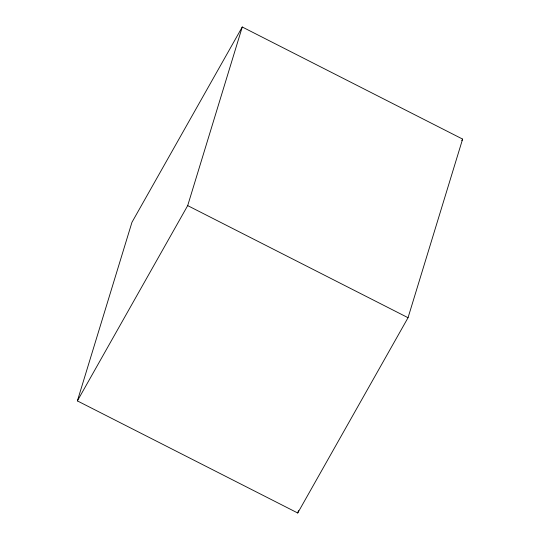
<?xml version="1.0" encoding="UTF-8"?>
<svg xmlns="http://www.w3.org/2000/svg" width="540" height="540" viewBox="0 0 540 540"><rect width="100%" height="100%" fill="white"/><g stroke="black" fill="none" stroke-linecap="round" stroke-linejoin="round"><path stroke-width="0.81" d="M77.382 400.903L131.956 222.298L242.264 27L462.618 139.097L408.044 317.702L297.736 513L77.382 400.903L187.691 205.612L242.264 27M297.736 513L298.472 510.584M461.788 140.562L462.618 139.097M187.691 205.612L408.044 317.702"/></g></svg>
